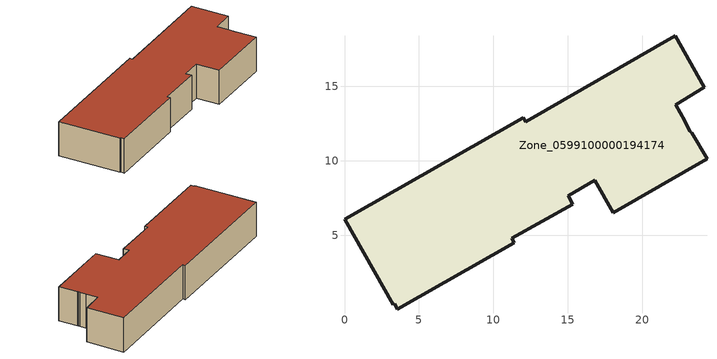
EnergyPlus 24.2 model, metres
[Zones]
Zone_0599100000194174
 floor ground (C_G): 23.18,12.01 23.28,11.9 23.33,11.88 24.34,10.15 18.06,6.52 16.8,8.7 15.01,7.66 15.32,7.11 11.25,4.79 11.41,4.52 3.53,0.04 3.36,0.4 3.27,0.34 0,6.09 12,12.9 12.16,12.64 22.22,18.41 24.17,14.96 22.24,13.77 22.86,12.7 z0
 wall outside (C_F): 24.17,14.96 22.22,18.41 12.16,12.64 12,12.9 0,6.09 3.27,0.34 3.36,0.4 3.53,0.04 11.41,4.52 11.25,4.79 15.32,7.11 15.01,7.66 16.8,8.7 18.06,6.52 24.34,10.15 23.33,11.88 23.28,11.9 23.18,12.01 22.86,12.7 22.24,13.77 24.17,14.96 z0:3.7
 roof outside (C_R): 22.22,18.41 12.16,12.64 12,12.9 0,6.09 3.27,0.34 3.36,0.4 3.53,0.04 11.41,4.52 11.25,4.79 15.32,7.11 15.01,7.66 16.8,8.7 18.06,6.52 24.34,10.15 23.33,11.88 23.28,11.9 23.18,12.01 22.86,12.7 22.24,13.77 24.17,14.96 z3.7
[BUILDING]
Pand.0599100000194174: North Axis=0; Terrain=City; Loads Convergence Tolerance Value=0.04; Temperature Convergence Tolerance Value=0.4; Solar Distribution=FullExterior; Maximum Number of Warmup Days=25; Minimum Number of Warmup Days=1
[Site:Location]
Rotterdam.The.Hague.AP_ZH_NLD Design_Conditions: Latitude=51.96; Longitude=4.45; Time Zone=1; Elevation=-4.5
[SITE:GROUNDTEMPERATURE:BUILDINGSURFACE]
18, 18, 18, 18, 18, 18, 18, 18, 18, 18, 18, 18
[MATERIAL] Thermal Absorptance=0.9; Solar Absorptance=0.7; Visible Absorptance=0.7
Name | Roughness | Thickness | Conductivity | Density | Specific Heat
G.D.1965 | MediumSmooth | 0.15 | 1 | 540 | 1210
F.D.1965 | Rough | 0.3 | 0.857143 | 1920 | 840
R.D.1965 | MediumRough | 0.2 | 0.08 | 1500 | 1000
[CONSTRUCTION]
C_G: G.D.1965
C_F: F.D.1965
C_R: R.D.1965
[ZONE]
Zone_0599100000194174: Type=1; Multiplier=1; Ceiling Height=Autocalculate; Volume=Autocalculate; Floor Area=autocalculate; Part of Total Floor Area=Yes
[ZONEINFILTRATION:DESIGNFLOWRATE]
Infil_Zone_0599100000194174: Zone or ZoneList or Space or SpaceList=Zone_0599100000194174; Schedule=AlwaysOn; Design Flow Rate Calculation Method=Flow/Area; Flow Rate per Floor Area=0.0042; Constant Term Coefficient=1; Temperature Term Coefficient=0; Velocity Term Coefficient=0; Velocity Squared Term Coefficient=0
[HVACTEMPLATE:ZONE:IDEALLOADSAIRSYSTEM]
Zone_0599100000194174: Maximum Heating Supply Air Temperature=50; Minimum Cooling Supply Air Temperature=13; Maximum Heating Supply Air Humidity Ratio=0.0156; Minimum Cooling Supply Air Humidity Ratio=0.0077; Heating Limit=NoLimit; Cooling Limit=NoLimit; Dehumidification Control Type=ConstantSensibleHeatRatio; Cooling Sensible Heat Ratio=0.7; Dehumidification Setpoint=60; Humidification Control Type=None; Humidification Setpoint=30; Outdoor Air Method=None; Outdoor Air Flow Rate per Person=0.00944; Outdoor Air Flow Rate per Zone Floor Area=0; Outdoor Air Flow Rate per Zone=0; Demand Controlled Ventilation Type=None; Outdoor Air Economizer Type=NoEconomizer; Heat Recovery Type=None; Sensible Heat Recovery Effectiveness=0.7; Latent Heat Recovery Effectiveness=0.65
[ZONECONTROL:THERMOSTAT]
ThermostatControl_Zone_0599100000194174: Zone or ZoneList=Zone_0599100000194174; Control Type Schedule=DualSetpointControlType; Control 1=Thermostat_Zone_0599100000194174; Temperature Difference Between Cutout And Setpoint=0
[THERMOSTATSETPOINT:DUALSETPOINT]
Thermostat_Zone_0599100000194174: Heating Setpoint Temperature Schedule=HeatingSetpoint_Zone_0599100000194174; Cooling Setpoint Temperature Schedule=CoolingSetpoint_Zone_0599100000194174
[SCHEDULE:COMPACT]
HeatingSetpoint_Zone_0599100000194174: Through: 12/31, For: AllDays, Until: 24:00, 21
CoolingSetpoint_Zone_0599100000194174: Through: 12/31, For: AllDays, Until: 24:00, 24
DualSetpointControlType: Through: 12/31, For: AllDays, Until: 24:00, 4
AlwaysOn: Through: 12/31, For: AllDays, Until: 24:00, 1
